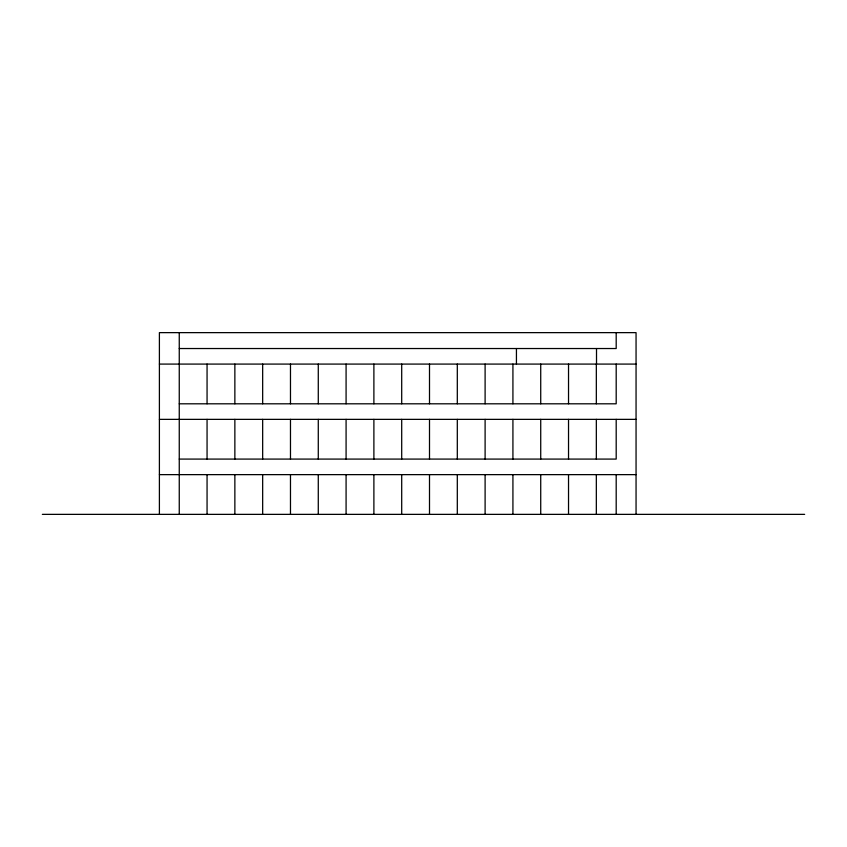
<?xml version="1.0" encoding="UTF-8"?>
<svg xmlns="http://www.w3.org/2000/svg" width="847" height="847" viewBox="0 0 847 847"><rect width="100%" height="100%" fill="white"/><g stroke="black" fill="none" stroke-linecap="round" stroke-linejoin="round"><path stroke-width="1.27" d="M179.257 348.53L616.192 348.53L616.192 332.638M159.395 364.083L636.055 364.083M179.257 403.807L616.192 403.807L616.192 364.083M159.395 419.36L636.055 419.36M179.257 459.085L616.192 459.085L616.192 419.36M159.395 474.638L636.055 474.638M42.35 514.362L804.65 514.362M636.055 514.362L636.055 332.638L159.395 332.638L159.395 514.362M616.192 474.638L616.192 514.362M596.51 348.53L596.51 364.083M596.33 364.083L596.33 403.807M596.33 419.36L596.33 459.085M596.33 474.638L596.33 514.362M568.528 364.083L568.528 403.807M568.528 419.36L568.528 459.085M568.528 474.638L568.528 514.362M540.725 364.083L540.725 403.807M540.725 419.36L540.725 459.085M540.725 474.638L540.725 514.362M516.437 348.53L516.437 364.083M512.922 364.083L512.922 403.807M512.922 419.36L512.922 459.085M512.922 474.638L512.922 514.362M485.109 364.083L485.109 403.807M485.109 419.36L485.109 459.085M485.109 474.638L485.109 514.362M457.306 364.083L457.306 403.807M457.306 419.36L457.306 459.085M457.306 474.638L457.306 514.362M429.503 364.083L429.503 403.807M429.503 419.36L429.503 459.085M429.503 474.638L429.503 514.362M401.7 364.083L401.7 403.807M401.7 419.36L401.7 459.085M401.7 474.638L401.7 514.362M373.887 364.083L373.887 403.807M373.887 419.36L373.887 459.085M373.887 474.638L373.887 514.362M346.084 364.083L346.084 403.807M346.084 419.36L346.084 459.085M346.084 474.638L346.084 514.362M318.281 364.083L318.281 403.807M318.281 419.36L318.281 459.085M318.281 474.638L318.281 514.362M290.479 364.083L290.479 403.807M290.479 419.36L290.479 459.085M290.479 474.638L290.479 514.362M262.665 364.083L262.665 403.807M262.665 419.36L262.665 459.085M262.665 474.638L262.665 514.362M234.863 364.083L234.863 403.807M234.863 419.36L234.863 459.085M234.863 474.638L234.863 514.362M207.06 364.083L207.06 403.807M207.06 419.36L207.06 459.085M207.06 474.638L207.06 514.362M179.257 332.638L179.257 514.362"/></g></svg>
